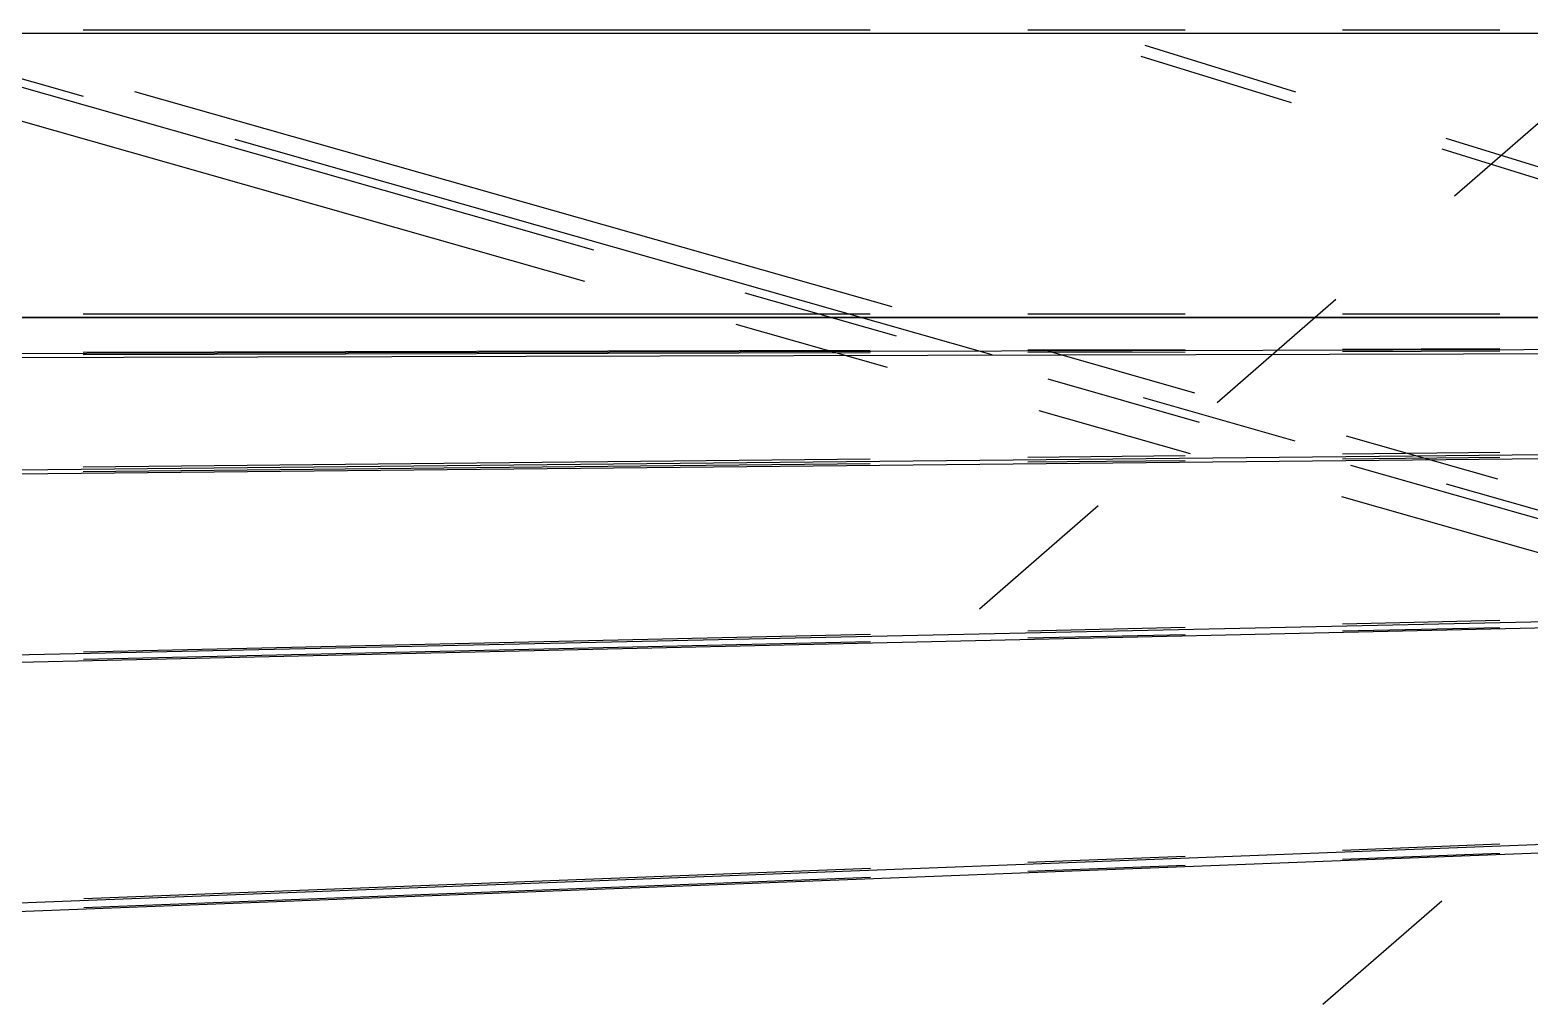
# Model space of a CAD drawing. Extents: x 3 to 592, y 5 to 207.
# Drawn here: x 54.35 to 66.45, y 41.91 to 49.77 of the extents above; entities that cross this region are included whole.
import ezdxf

# ---------------------------------------------------------------- set-up
doc = ezdxf.new("R2010")
doc.units = 0
doc.layers.get('0').update_dxf_attribs({"linetype": 'CONTINUOUS'})

msp = doc.modelspace()

# ---------------------------------------------------------------- linework, layer by layer
at = {"color": 7}
for points in [[(43.215278, 49.741667), (85.372222, 49.741667)], [(54.779757, 49.768125), (61.129757, 49.768125)], [(54.779757, 49.768125), (61.129757, 49.768125)], [(54.779757, 49.768125), (61.129757, 49.768125)], [(54.779757, 49.768125), (61.129757, 49.768125)], [(62.399757, 49.768125), (63.669757, 49.768125)], [(62.399757, 49.768125), (63.669757, 49.768125)], [(62.399757, 49.768125), (63.669757, 49.768125)], [(62.399757, 49.768125), (63.669757, 49.768125)], [(64.939757, 49.768125), (66.209757, 49.768125)], [(64.939757, 49.768125), (66.209757, 49.768125)], [(64.939757, 49.768125), (66.209757, 49.768125)], [(64.939757, 49.768125), (66.209757, 49.768125)], [(58.899562, 47.991414), (52.791821, 49.728655)], [(58.899562, 47.991414), (52.791821, 49.728655)], [(63.34557, 49.644888), (64.558948, 49.269903)], [(63.34557, 49.644888), (64.558948, 49.269903)], [(53.559793, 49.58078), (54.781339, 49.233324)], [(53.559793, 49.58078), (54.781339, 49.233324)], [(64.52891, 49.180502), (63.31553, 49.55548)], [(64.52891, 49.180502), (63.31553, 49.55548)], [(58.826431, 47.738049), (52.71869, 49.47529)], [(58.826431, 47.738049), (52.71869, 49.47529)], [(61.305875, 47.533091), (55.19814, 49.270352)], [(61.305875, 47.533091), (55.19814, 49.270352)], [(66.802252, 49.260651), (65.843951, 48.427249)], [(66.802252, 49.260651), (65.843951, 48.427249)], [(65.772326, 48.894917), (66.985704, 48.519932)], [(65.772326, 48.894917), (66.985704, 48.519932)], [(56.002885, 48.885867), (62.110614, 47.148585)], [(56.002885, 48.885867), (62.110614, 47.148585)], [(66.955671, 48.430545), (65.742291, 48.805523)], [(66.955671, 48.430545), (65.742291, 48.805523)], [(61.342658, 47.296517), (60.12111, 47.643965)], [(61.342658, 47.296517), (60.12111, 47.643965)], [(64.88565, 47.593847), (63.927349, 46.760444)], [(64.88565, 47.593847), (63.927349, 46.760444)], [(43.215278, 47.448611), (85.372222, 47.448611)], [(85.372222, 47.448611), (43.215278, 47.448611)], [(61.12958, 47.473764), (54.77958, 47.473764)], [(61.12958, 47.473764), (54.77958, 47.473764)], [(61.12958, 47.473764), (54.77958, 47.473764)], [(61.12958, 47.473764), (54.77958, 47.473764)], [(54.779757, 47.476445), (61.129757, 47.476445)], [(54.779757, 47.476445), (61.129757, 47.476445)], [(54.779757, 47.476445), (61.129757, 47.476445)], [(54.779757, 47.476445), (61.129757, 47.476445)], [(63.66958, 47.473764), (62.39958, 47.473764)], [(63.66958, 47.473764), (62.39958, 47.473764)], [(63.66958, 47.473764), (62.39958, 47.473764)], [(63.66958, 47.473764), (62.39958, 47.473764)], [(62.399757, 47.476445), (63.669757, 47.476445)], [(62.399757, 47.476445), (63.669757, 47.476445)], [(62.399757, 47.476445), (63.669757, 47.476445)], [(62.399757, 47.476445), (63.669757, 47.476445)], [(66.20958, 47.473764), (64.93958, 47.473764)], [(66.20958, 47.473764), (64.93958, 47.473764)], [(66.20958, 47.473764), (64.93958, 47.473764)], [(66.20958, 47.473764), (64.93958, 47.473764)], [(64.939757, 47.476445), (66.209757, 47.476445)], [(64.939757, 47.476445), (66.209757, 47.476445)], [(64.939757, 47.476445), (66.209757, 47.476445)], [(64.939757, 47.476445), (66.209757, 47.476445)], [(61.269527, 47.043152), (60.047979, 47.3906)], [(61.269527, 47.043152), (60.047979, 47.3906)], [(43.215278, 47.131111), (85.372222, 47.236944)], [(85.372222, 47.201667), (43.215278, 47.095833)], [(64.939685, 47.193102), (66.209681, 47.196364)], [(64.939685, 47.193102), (66.209681, 47.196364)], [(64.939685, 47.193102), (66.209681, 47.196364)], [(64.939685, 47.193102), (66.209681, 47.196364)], [(61.12966, 47.161833), (54.779681, 47.145523)], [(61.12966, 47.161833), (54.779681, 47.145523)], [(61.12966, 47.161833), (54.779681, 47.145523)], [(61.12966, 47.161833), (54.779681, 47.145523)], [(54.779719, 47.167007), (61.129698, 47.183316)], [(54.779719, 47.167007), (61.129698, 47.183316)], [(54.779719, 47.167007), (61.129698, 47.183316)], [(54.779719, 47.167007), (61.129698, 47.183316)], [(63.669652, 47.168356), (62.399656, 47.165095)], [(63.669652, 47.168356), (62.399656, 47.165095)], [(63.669652, 47.168356), (62.399656, 47.165095)], [(63.669652, 47.168356), (62.399656, 47.165095)], [(62.399693, 47.186578), (63.669689, 47.18984)], [(62.399693, 47.186578), (63.669689, 47.18984)], [(62.399693, 47.186578), (63.669689, 47.18984)], [(62.399693, 47.186578), (63.669689, 47.18984)], [(63.748968, 46.838187), (62.527421, 47.185639)], [(63.748968, 46.838187), (62.527421, 47.185639)], [(66.209644, 47.17488), (64.939648, 47.171618)], [(66.209644, 47.17488), (64.939648, 47.171618)], [(66.209644, 47.17488), (64.939648, 47.171618)], [(66.209644, 47.17488), (64.939648, 47.171618)], [(63.785754, 46.60162), (62.564206, 46.949069)], [(63.785754, 46.60162), (62.564206, 46.949069)], [(63.332159, 46.801128), (64.553705, 46.453672)], [(63.332159, 46.801128), (64.553705, 46.453672)], [(63.712623, 46.348255), (62.491075, 46.695704)], [(63.712623, 46.348255), (62.491075, 46.695704)], [(43.215278, 46.108056), (85.372222, 46.531389)], [(85.372222, 46.496111), (43.215278, 46.072778)], [(66.192062, 46.143282), (64.970515, 46.490735)], [(66.192062, 46.143282), (64.970515, 46.490735)], [(64.939697, 46.346874), (66.209631, 46.359761)], [(64.939697, 46.346874), (66.209631, 46.359761)], [(64.939697, 46.346874), (66.209631, 46.359761)], [(64.939697, 46.346874), (66.209631, 46.359761)], [(61.129771, 46.266266), (54.780098, 46.201828)], [(61.129771, 46.266266), (54.780098, 46.201828)], [(61.129771, 46.266266), (54.780098, 46.201828)], [(61.129771, 46.266266), (54.780098, 46.201828)], [(54.78022, 46.243773), (61.129893, 46.308211)], [(54.78022, 46.243773), (61.129893, 46.308211)], [(54.78022, 46.243773), (61.129893, 46.308211)], [(54.78022, 46.243773), (61.129893, 46.308211)], [(63.66964, 46.292041), (62.399706, 46.279154)], [(63.66964, 46.292041), (62.399706, 46.279154)], [(63.66964, 46.292041), (62.399706, 46.279154)], [(63.66964, 46.292041), (62.399706, 46.279154)], [(62.399827, 46.321099), (63.669762, 46.333986)], [(62.399827, 46.321099), (63.669762, 46.333986)], [(62.399827, 46.321099), (63.669762, 46.333986)], [(62.399827, 46.321099), (63.669762, 46.333986)], [(66.209509, 46.317817), (64.939575, 46.304929)], [(66.209509, 46.317817), (64.939575, 46.304929)], [(66.209509, 46.317817), (64.939575, 46.304929)], [(66.209509, 46.317817), (64.939575, 46.304929)], [(71.115042, 44.516931), (65.007302, 46.254172)], [(71.115042, 44.516931), (65.007302, 46.254172)], [(65.775251, 46.106215), (66.996796, 45.758759)], [(65.775251, 46.106215), (66.996796, 45.758759)], [(71.041911, 44.263566), (64.934171, 46.000807)], [(71.041911, 44.263566), (64.934171, 46.000807)], [(62.969048, 45.927042), (62.010747, 45.09364)], [(62.969048, 45.927042), (62.010747, 45.09364)], [(43.215278, 44.485278), (85.372222, 45.4025)], [(85.372222, 45.367222), (43.215278, 44.414722)], [(62.400257, 44.919624), (63.66994, 44.948007)], [(62.400257, 44.919624), (63.66994, 44.948007)], [(62.400257, 44.919624), (63.66994, 44.948007)], [(62.400257, 44.919624), (63.66994, 44.948007)], [(66.20908, 44.944342), (64.939397, 44.915958)], [(66.20908, 44.944342), (64.939397, 44.915958)], [(66.20908, 44.944342), (64.939397, 44.915958)], [(66.20908, 44.944342), (64.939397, 44.915958)], [(64.939622, 44.97639), (66.209305, 45.004773)], [(64.939622, 44.97639), (66.209305, 45.004773)], [(64.939622, 44.97639), (66.209305, 45.004773)], [(64.939622, 44.97639), (66.209305, 45.004773)], [(61.130349, 44.830809), (54.781935, 44.688892)], [(61.130349, 44.830809), (54.781935, 44.688892)], [(61.130349, 44.830809), (54.781935, 44.688892)], [(61.130349, 44.830809), (54.781935, 44.688892)], [(54.78216, 44.749324), (61.130574, 44.89124)], [(54.78216, 44.749324), (61.130574, 44.89124)], [(54.78216, 44.749324), (61.130574, 44.89124)], [(54.78216, 44.749324), (61.130574, 44.89124)], [(63.669715, 44.887575), (62.400032, 44.859192)], [(63.669715, 44.887575), (62.400032, 44.859192)], [(63.669715, 44.887575), (62.400032, 44.859192)], [(63.669715, 44.887575), (62.400032, 44.859192)], [(43.215278, 42.298056), (85.372222, 43.920833)], [(85.372222, 43.850278), (43.215278, 42.2275)], [(64.939125, 43.150179), (66.208181, 43.199135)], [(64.939125, 43.150179), (66.208181, 43.199135)], [(64.939125, 43.150179), (66.208181, 43.199135)], [(64.939125, 43.150179), (66.208181, 43.199135)], [(62.401013, 43.052267), (63.670069, 43.101223)], [(62.401013, 43.052267), (63.670069, 43.101223)], [(62.401013, 43.052267), (63.670069, 43.101223)], [(62.401013, 43.052267), (63.670069, 43.101223)], [(66.208324, 43.123336), (64.939268, 43.07438)], [(66.208324, 43.123336), (64.939268, 43.07438)], [(66.208324, 43.123336), (64.939268, 43.07438)], [(66.208324, 43.123336), (64.939268, 43.07438)], [(54.786677, 42.758531), (61.131957, 43.003311)], [(54.786677, 42.758531), (61.131957, 43.003311)], [(54.786677, 42.758531), (61.131957, 43.003311)], [(54.786677, 42.758531), (61.131957, 43.003311)], [(63.670212, 43.025424), (62.401156, 42.976468)], [(63.670212, 43.025424), (62.401156, 42.976468)], [(63.670212, 43.025424), (62.401156, 42.976468)], [(63.670212, 43.025424), (62.401156, 42.976468)], [(61.1321, 42.927512), (54.786819, 42.682731)], [(61.1321, 42.927512), (54.786819, 42.682731)], [(61.1321, 42.927512), (54.786819, 42.682731)], [(61.1321, 42.927512), (54.786819, 42.682731)], [(64.781284, 41.907639), (65.739585, 42.741042)], [(64.781284, 41.907639), (65.739585, 42.741042)]]:
    msp.add_lwpolyline(points, dxfattribs=at)

doc.saveas('drawing.dxf')
